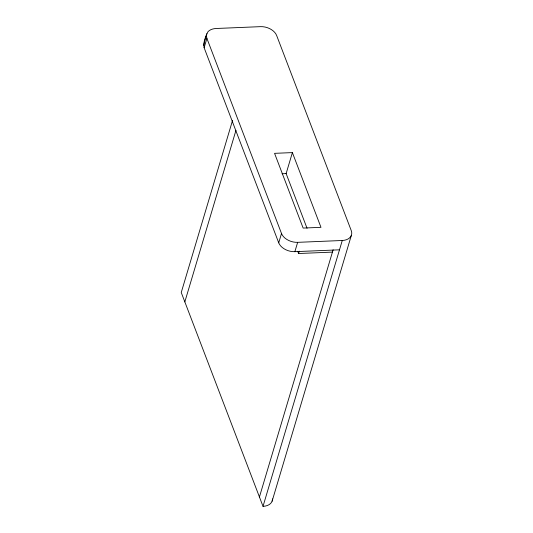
<?xml version="1.0" encoding="UTF-8"?>
<svg xmlns="http://www.w3.org/2000/svg" width="533" height="533" viewBox="0 0 533 533"><rect width="100%" height="100%" fill="white"/><g stroke="black" fill="none" stroke-linecap="round" stroke-linejoin="round"><path stroke-width="0.8" d="M339.494 249.817L294.869 251.669A13.372 8.948 16.6 0 1 278.726 242.821L204.126 47.723C202.913 42.247 205.705 36.437 208.05 31.614C210.122 29.535 213.02 28.702 215.885 28.502L260.504 26.65A13.372 8.948 16.6 0 1 276.647 35.498L351.254 230.596A13.372 8.948 16.6 0 1 342.273 240.49L263.016 506.35L181.247 292.51L232.548 120.425M203.626 45.278L206.797 33.639M204.126 47.723L206.904 38.396L206.404 35.951M184.831 301.885L235.952 130.392M307.055 228.284L286.134 173.585L292.39 152.598L274.562 153.337L303.144 228.071L320.973 227.331L292.39 152.598M278.726 242.821L281.504 233.494L206.904 38.396M294.869 251.669L297.654 242.342L342.273 240.49M332.432 252.109L298.587 253.515L299.279 251.183M259.431 496.983L333.132 249.777M272.103 501.213L351.36 235.353M282.084 173.751L286.134 173.585M297.734 251.283L298.587 253.515M272.496 498.901A13.372 8.948 16.6 0 1 263.016 506.35M297.654 242.342A13.372 8.948 16.6 0 1 281.504 233.494"/></g></svg>
